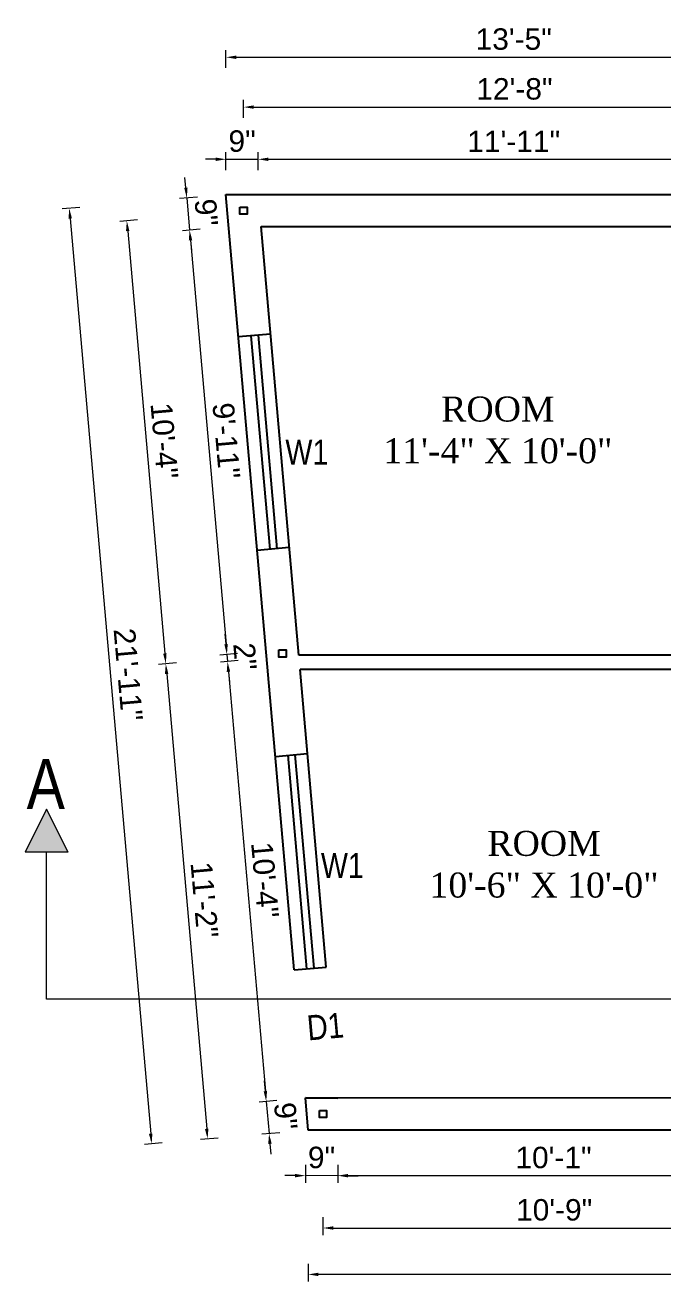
# Model space of a CAD drawing. Header units: inches. Extents: x 392906 to 410488, y -52747 to -40742.
# Drawn here: x 395479.3 to 395657.8, y -50612.4 to -50260.6 of the extents above; entities that cross this region are included whole.
import ezdxf

# ---------------------------------------------------------------- set-up
doc = ezdxf.new("R2010")
doc.units = ezdxf.units.IN
doc.header["$LTSCALE"] = 2
doc.header["$MEASUREMENT"] = 0
doc.header["$PDMODE"] = 34
doc.layers.get('0').update_dxf_attribs({"linetype": 'CONTINUOUS'})
doc.layers.get('DEFPOINTS').update_dxf_attribs({"color": 141, "linetype": 'CONTINUOUS'})
doc.layers.add('steps', color=253, linetype='CONTINUOUS', lineweight=20)
doc.styles.add('Lettring Text', font='arial.ttf')
doc.styles.get("Standard").update_dxf_attribs({"font": 'ARIALN.TTF'})
doc.dimstyles.new('Copy of Standard', dxfattribs={"dimtxt": 6, "dimasz": 2.875, "dimexe": 2, "dimexo": 4, "dimgap": 2, "dimtad": 1, "dimdec": 0, "dimrnd": 1, "dimzin": 0, "dimdsep": 46, "dimlunit": 4, "dimtxsty": 'Lettring Text', "dimcen": 0.1, "dimclrd": 7, "dimclre": 7, "dimclrt": 7, "dimazin": 0, "dimtfac": 0.645, "dimtdec": 0, "dimtmove": 1, "dimatfit": 0, "dimfxl": 3, "dimfxlon": 1, "dimtfillclr": 256, "dimtolj": 1, "dimtzin": 0, "dimlwd": -1, "dimlwe": -1, "dimarcsym": 2})

# ---------------------------------------------------------------- blocks, each defined once
blk = doc.blocks.new('*D945')
at = {"layer": 'DEFPOINTS', "color": 0, "ltscale": 0.5, "transparency": 16777216}
for p in [(395566.76, -50560.97), (395687.55, -50561), (395566.75, -50582.71)]:
    blk.add_point(p, dxfattribs=at)
at = {"layer": 'steps', "color": 7, "ltscale": 0.5, "transparency": 16777216}
for p, q in [((395566.76, -50579.71), (395566.75, -50584.71)), ((395687.55, -50579.73), (395687.55, -50584.73)), ((395684.67, -50582.73), (395569.63, -50582.71))]:
    blk.add_line(p, q, dxfattribs=at)
for points in [[(395569.63, -50582.23), (395569.63, -50583.19), (395566.75, -50582.71)], [(395684.67, -50582.25), (395684.67, -50583.21), (395687.55, -50582.73)]]:
    blk.add_solid(points, dxfattribs=at)
at = {"layer": 'steps', "color": 7, "ltscale": 0.5, "transparency": 16777216, "insert": (395627.15, -50577.66), "char_height": 6, "attachment_point": 5, "rotation": 359.9867, "style": 'Lettring Text'}
blk.add_mtext('\\A1;10\'-1"', dxfattribs=at)
blk = doc.blocks.new('*D946')
at = {"layer": 'DEFPOINTS', "color": 0, "ltscale": 0.5, "transparency": 16777216}
for p in [(395557.72, -50560.97), (395566.76, -50560.97), (395557.72, -50582.7)]:
    blk.add_point(p, dxfattribs=at)
at = {"layer": 'steps', "color": 7, "ltscale": 0.5, "transparency": 16777216}
for p, q in [((395557.72, -50579.7), (395557.72, -50584.7)), ((395566.76, -50579.71), (395566.75, -50584.71)), ((395554.84, -50582.7), (395551.97, -50582.7)), ((395566.75, -50582.71), (395557.72, -50582.7)), ((395569.63, -50582.71), (395572.5, -50582.71))]:
    blk.add_line(p, q, dxfattribs=at)
for points in [[(395554.85, -50582.22), (395554.84, -50583.18), (395557.72, -50582.7)], [(395569.63, -50582.23), (395569.63, -50583.19), (395566.75, -50582.71)]]:
    blk.add_solid(points, dxfattribs=at)
at = {"layer": 'steps', "color": 7, "ltscale": 0.5, "transparency": 16777216, "insert": (395562.24, -50577.64), "char_height": 6, "attachment_point": 5, "rotation": 359.9867, "style": 'Lettring Text'}
blk.add_mtext('\\A1;9"', dxfattribs=at)
blk = doc.blocks.new('*D947')
at = {"layer": 'DEFPOINTS', "color": 0, "ltscale": 0.5, "transparency": 16777216}
for p in [(395562.64, -50565.46), (395692.05, -50565.49), (395692.04, -50597.39)]:
    blk.add_point(p, dxfattribs=at)
at = {"layer": 'steps', "color": 7, "ltscale": 0.5, "transparency": 16777216}
for p, q in [((395562.63, -50594.36), (395562.63, -50599.36)), ((395692.04, -50594.39), (395692.04, -50599.39)), ((395565.51, -50597.36), (395689.17, -50597.39))]:
    blk.add_line(p, q, dxfattribs=at)
for points in [[(395565.51, -50596.88), (395565.51, -50597.84), (395562.63, -50597.36)], [(395689.17, -50596.91), (395689.17, -50597.87), (395692.04, -50597.39)]]:
    blk.add_solid(points, dxfattribs=at)
at = {"layer": 'steps', "color": 7, "ltscale": 0.5, "transparency": 16777216, "insert": (395627.34, -50592.31), "char_height": 6, "attachment_point": 5, "rotation": 359.9867, "style": 'Lettring Text'}
blk.add_mtext('\\A1;10\'-9"', dxfattribs=at)
blk = doc.blocks.new('*D950')
at = {"layer": 'DEFPOINTS', "color": 0, "ltscale": 0.5, "transparency": 16777216}
for p in [(395558.52, -50569.96), (395918.05, -50570.05), (395558.51, -50610.35)]:
    blk.add_point(p, dxfattribs=at)
at = {"layer": 'steps', "color": 7, "ltscale": 0.5, "transparency": 16777216}
for p, q in [((395558.51, -50607.35), (395558.51, -50612.35)), ((395918.04, -50607.44), (395918.04, -50612.44)), ((395915.17, -50610.44), (395561.38, -50610.35))]:
    blk.add_line(p, q, dxfattribs=at)
for points in [[(395561.38, -50609.87), (395561.38, -50610.83), (395558.51, -50610.35)], [(395915.17, -50609.96), (395915.17, -50610.91), (395918.04, -50610.44)]]:
    blk.add_solid(points, dxfattribs=at)
at = {"layer": 'steps', "color": 7, "ltscale": 0.5, "transparency": 16777216, "insert": (395738.28, -50605.33), "char_height": 6, "attachment_point": 5, "rotation": 359.9867, "style": 'Lettring Text'}
blk.add_mtext("\\A1;30'", dxfattribs=at)
blk = doc.blocks.new('*D951')
at = {"layer": 'DEFPOINTS', "color": 0, "ltscale": 0.5, "transparency": 16777216}
for p in [(395544.52, -50298.17), (395535.48, -50308.03), (395544.52, -50308.03)]:
    blk.add_point(p, dxfattribs=at)
at = {"layer": 'steps', "color": 7, "ltscale": 0.5, "transparency": 16777216}
for p, q in [((395535.48, -50301.17), (395535.48, -50296.17)), ((395544.52, -50301.17), (395544.52, -50296.17)), ((395532.61, -50298.17), (395529.73, -50298.17)), ((395535.48, -50298.17), (395544.52, -50298.17)), ((395547.39, -50298.17), (395550.27, -50298.17))]:
    blk.add_line(p, q, dxfattribs=at)
for points in [[(395532.61, -50297.69), (395532.61, -50298.65), (395535.48, -50298.17)], [(395547.39, -50297.69), (395547.39, -50298.65), (395544.52, -50298.17)]]:
    blk.add_solid(points, dxfattribs=at)
at = {"layer": 'steps', "color": 7, "ltscale": 0.5, "transparency": 16777216, "insert": (395540, -50293.11), "char_height": 6, "attachment_point": 5, "style": 'Lettring Text'}
blk.add_mtext('\\A1;9"', dxfattribs=at)
blk = doc.blocks.new('*D952')
at = {"layer": 'DEFPOINTS', "color": 0, "ltscale": 0.5, "transparency": 16777216}
for p in [(395687.55, -50298.17), (395544.52, -50308.03), (395687.55, -50317.03)]:
    blk.add_point(p, dxfattribs=at)
at = {"layer": 'steps', "color": 7, "ltscale": 0.5, "transparency": 16777216}
for p, q in [((395544.52, -50301.17), (395544.52, -50296.17)), ((395687.55, -50301.17), (395687.55, -50296.17)), ((395547.39, -50298.17), (395684.68, -50298.17))]:
    blk.add_line(p, q, dxfattribs=at)
for points in [[(395547.39, -50297.69), (395547.39, -50298.65), (395544.52, -50298.17)], [(395684.68, -50297.69), (395684.68, -50298.65), (395687.55, -50298.17)]]:
    blk.add_solid(points, dxfattribs=at)
at = {"layer": 'steps', "color": 7, "ltscale": 0.5, "transparency": 16777216, "insert": (395616.03, -50293.16), "char_height": 6, "attachment_point": 5, "style": 'Lettring Text'}
blk.add_mtext('\\A1;11\'-11"', dxfattribs=at)
blk = doc.blocks.new('*D958')
at = {"layer": 'DEFPOINTS', "color": 0, "ltscale": 0.5, "transparency": 16777216}
for p in [(395692.05, -50283.56), (395540.4, -50312.53), (395692.05, -50312.53)]:
    blk.add_point(p, dxfattribs=at)
at = {"layer": 'steps', "color": 7, "ltscale": 0.5, "transparency": 16777216}
for p, q in [((395540.4, -50286.56), (395540.4, -50281.56)), ((395692.05, -50286.56), (395692.05, -50281.56)), ((395543.27, -50283.56), (395689.18, -50283.56))]:
    blk.add_line(p, q, dxfattribs=at)
for points in [[(395543.27, -50283.08), (395543.27, -50284.04), (395540.4, -50283.56)], [(395689.18, -50283.08), (395689.18, -50284.04), (395692.05, -50283.56)]]:
    blk.add_solid(points, dxfattribs=at)
at = {"layer": 'steps', "color": 7, "ltscale": 0.5, "transparency": 16777216, "insert": (395616.22, -50278.49), "char_height": 6, "attachment_point": 5, "style": 'Lettring Text'}
blk.add_mtext('\\A1;12\'-8"', dxfattribs=at)
blk = doc.blocks.new('*D961')
at = {"layer": 'DEFPOINTS', "color": 0, "ltscale": 0.5, "transparency": 16777216}
for p in [(395696.55, -50269.61), (395535.48, -50308.03), (395696.55, -50308.03)]:
    blk.add_point(p, dxfattribs=at)
at = {"layer": 'steps', "color": 7, "ltscale": 0.5, "transparency": 16777216}
for p, q in [((395535.48, -50272.61), (395535.48, -50267.61)), ((395696.55, -50272.61), (395696.55, -50267.61)), ((395538.36, -50269.61), (395693.68, -50269.61))]:
    blk.add_line(p, q, dxfattribs=at)
for points in [[(395538.36, -50269.13), (395538.36, -50270.09), (395535.48, -50269.61)], [(395693.68, -50269.13), (395693.68, -50270.09), (395696.55, -50269.61)]]:
    blk.add_solid(points, dxfattribs=at)
at = {"layer": 'steps', "color": 7, "ltscale": 0.5, "transparency": 16777216, "insert": (395616.02, -50264.55), "char_height": 6, "attachment_point": 5, "style": 'Lettring Text'}
blk.add_mtext('\\A1;13\'-5"', dxfattribs=at)
blk = doc.blocks.new('*D963')
at = {"layer": 'DEFPOINTS', "color": 0, "ltscale": 0.5, "transparency": 16777216}
for p in [(395535.48, -50308.03), (395525.31, -50317.99), (395536.27, -50317.03)]:
    blk.add_point(p, dxfattribs=at)
at = {"layer": 'steps', "color": 7, "ltscale": 0.5, "transparency": 16777216}
for p, q in [((395524.26, -50306.13), (395524.01, -50303.26)), ((395527.5, -50308.73), (395522.52, -50309.17)), ((395524.52, -50308.99), (395525.31, -50317.99)), ((395528.3, -50317.73), (395523.31, -50318.17)), ((395525.56, -50320.85), (395525.81, -50323.72))]:
    blk.add_line(p, q, dxfattribs=at)
for points in [[(395524.74, -50306.08), (395523.79, -50306.17), (395524.52, -50308.99)], [(395526.04, -50320.81), (395525.08, -50320.9), (395525.31, -50317.99)]]:
    blk.add_solid(points, dxfattribs=at)
at = {"layer": 'steps', "color": 7, "ltscale": 0.5, "transparency": 16777216, "insert": (395529.96, -50313.05), "char_height": 6, "attachment_point": 5, "rotation": 275.0256, "style": 'Lettring Text'}
blk.add_mtext('\\A1;9"', dxfattribs=at)
blk = doc.blocks.new('*D964')
at = {"layer": 'DEFPOINTS', "color": 0, "ltscale": 0.5, "transparency": 16777216}
for p in [(395536.27, -50317.03), (395535.75, -50436.79), (395550.3, -50435.52)]:
    blk.add_point(p, dxfattribs=at)
at = {"layer": 'steps', "color": 7, "ltscale": 0.5, "transparency": 16777216}
for p, q in [((395528.3, -50317.73), (395523.31, -50318.17)), ((395525.56, -50320.85), (395535.5, -50433.93)), ((395538.74, -50436.53), (395533.76, -50436.97))]:
    blk.add_line(p, q, dxfattribs=at)
for points in [[(395526.04, -50320.81), (395525.08, -50320.9), (395525.31, -50317.99)], [(395535.98, -50433.89), (395535.03, -50433.97), (395535.75, -50436.79)]]:
    blk.add_solid(points, dxfattribs=at)
at = {"layer": 'steps', "color": 7, "ltscale": 0.5, "transparency": 16777216, "insert": (395535.57, -50376.95), "char_height": 6, "attachment_point": 5, "rotation": 275.0256, "style": 'Lettring Text'}
blk.add_mtext('\\A1;9\'-11"', dxfattribs=at)
blk = doc.blocks.new('*D965')
at = {"layer": 'DEFPOINTS', "color": 0, "ltscale": 0.5, "transparency": 16777216}
for p in [(395550.3, -50435.52), (395550.3, -50437.52), (395535.93, -50438.78)]:
    blk.add_point(p, dxfattribs=at)
at = {"layer": 'steps', "color": 7, "ltscale": 0.5, "transparency": 16777216}
for p, q in [((395535.5, -50433.93), (395535.25, -50431.07)), ((395538.74, -50436.53), (395533.76, -50436.97)), ((395535.75, -50436.79), (395535.93, -50438.78)), ((395538.92, -50438.52), (395533.94, -50438.95)), ((395536.18, -50441.64), (395536.43, -50444.51))]:
    blk.add_line(p, q, dxfattribs=at)
for points in [[(395535.98, -50433.89), (395535.03, -50433.97), (395535.75, -50436.79)], [(395536.66, -50441.6), (395535.7, -50441.68), (395535.93, -50438.78)]]:
    blk.add_solid(points, dxfattribs=at)
at = {"layer": 'steps', "color": 7, "ltscale": 0.5, "transparency": 16777216, "insert": (395540.83, -50437.35), "char_height": 6, "attachment_point": 5, "rotation": 275.0256, "style": 'Lettring Text'}
blk.add_mtext('\\A1;2"', dxfattribs=at)
blk = doc.blocks.new('*D966')
at = {"layer": 'DEFPOINTS', "color": 0, "ltscale": 0.5, "transparency": 16777216}
for p in [(395550.3, -50437.52), (395546.76, -50561.93), (395557.72, -50560.97)]:
    blk.add_point(p, dxfattribs=at)
at = {"layer": 'steps', "color": 7, "ltscale": 0.5, "transparency": 16777216}
for p, q in [((395538.92, -50438.52), (395533.94, -50438.95)), ((395536.18, -50441.64), (395546.51, -50559.07)), ((395549.75, -50561.67), (395544.77, -50562.11))]:
    blk.add_line(p, q, dxfattribs=at)
for points in [[(395536.66, -50441.6), (395535.7, -50441.68), (395535.93, -50438.78)], [(395546.98, -50559.02), (395546.03, -50559.11), (395546.76, -50561.93)]]:
    blk.add_solid(points, dxfattribs=at)
at = {"layer": 'steps', "color": 7, "ltscale": 0.5, "transparency": 16777216, "insert": (395546.39, -50499.91), "char_height": 6, "attachment_point": 5, "rotation": 275.0256, "style": 'Lettring Text'}
blk.add_mtext('\\A1;10\'-4"', dxfattribs=at)
blk = doc.blocks.new('*D967')
at = {"layer": 'DEFPOINTS', "color": 0, "ltscale": 0.5, "transparency": 16777216}
for p in [(395557.72, -50560.97), (395547.55, -50570.93), (395558.52, -50569.96)]:
    blk.add_point(p, dxfattribs=at)
at = {"layer": 'steps', "color": 7, "ltscale": 0.5, "transparency": 16777216}
for p, q in [((395546.51, -50559.07), (395546.26, -50556.2)), ((395549.75, -50561.67), (395544.77, -50562.11)), ((395546.76, -50561.93), (395547.55, -50570.93)), ((395550.54, -50570.67), (395545.56, -50571.1)), ((395547.8, -50573.79), (395548.05, -50576.66))]:
    blk.add_line(p, q, dxfattribs=at)
for points in [[(395546.98, -50559.02), (395546.03, -50559.11), (395546.76, -50561.93)], [(395548.28, -50573.75), (395547.32, -50573.83), (395547.55, -50570.93)]]:
    blk.add_solid(points, dxfattribs=at)
at = {"layer": 'steps', "color": 7, "ltscale": 0.5, "transparency": 16777216, "insert": (395552.2, -50565.99), "char_height": 6, "attachment_point": 5, "rotation": 275.0256, "style": 'Lettring Text'}
blk.add_mtext('\\A1;9"', dxfattribs=at)
blk = doc.blocks.new('*D968')
at = {"layer": 'DEFPOINTS', "color": 0, "ltscale": 0.5, "transparency": 16777216}
for p in [(395540.4, -50312.53), (395551.3, -50436.52), (395518.64, -50439.39)]:
    blk.add_point(p, dxfattribs=at)
at = {"layer": 'steps', "color": 7, "ltscale": 0.5, "transparency": 16777216}
for p, q in [((395510.72, -50315.14), (395505.74, -50315.57)), ((395507.99, -50318.26), (395518.39, -50436.52)), ((395521.63, -50439.12), (395516.65, -50439.56))]:
    blk.add_line(p, q, dxfattribs=at)
for points in [[(395508.46, -50318.22), (395507.51, -50318.3), (395507.74, -50315.4)], [(395518.86, -50436.48), (395517.91, -50436.57), (395518.64, -50439.39)]]:
    blk.add_solid(points, dxfattribs=at)
at = {"layer": 'steps', "color": 7, "ltscale": 0.5, "transparency": 16777216, "insert": (395518.23, -50376.95), "char_height": 6, "attachment_point": 5, "rotation": 275.0256, "style": 'Lettring Text'}
blk.add_mtext('\\A1;10\'-4"', dxfattribs=at)
blk = doc.blocks.new('*D969')
at = {"layer": 'DEFPOINTS', "color": 0, "ltscale": 0.5, "transparency": 16777216}
for p in [(395551.3, -50436.52), (395558.52, -50569.96), (395530.34, -50572.44)]:
    blk.add_point(p, dxfattribs=at)
at = {"layer": 'steps', "color": 7, "ltscale": 0.5, "transparency": 16777216}
for p, q in [((395521.63, -50439.12), (395516.65, -50439.56)), ((395518.89, -50442.25), (395530.09, -50569.58)), ((395533.33, -50572.18), (395528.35, -50572.62))]:
    blk.add_line(p, q, dxfattribs=at)
for points in [[(395519.37, -50442.21), (395518.41, -50442.29), (395518.64, -50439.39)], [(395530.57, -50569.54), (395529.61, -50569.62), (395530.34, -50572.44)]]:
    blk.add_solid(points, dxfattribs=at)
at = {"layer": 'steps', "color": 7, "ltscale": 0.5, "transparency": 16777216, "insert": (395529.48, -50505.48), "char_height": 6, "attachment_point": 5, "rotation": 275.0256, "style": 'Lettring Text'}
blk.add_mtext('\\A1;11\'-2"', dxfattribs=at)
blk = doc.blocks.new('*D970')
at = {"layer": 'DEFPOINTS', "color": 0, "ltscale": 0.5, "transparency": 16777216}
for p in [(395535.48, -50308.03), (395558.52, -50569.96), (395514.67, -50573.82)]:
    blk.add_point(p, dxfattribs=at)
at = {"layer": 'steps', "color": 7, "ltscale": 0.5, "transparency": 16777216}
for p, q in [((395494.63, -50311.62), (395489.65, -50312.06)), ((395491.89, -50314.75), (395514.42, -50570.96)), ((395517.66, -50573.56), (395512.68, -50573.99))]:
    blk.add_line(p, q, dxfattribs=at)
for points in [[(395492.37, -50314.7), (395491.41, -50314.79), (395491.64, -50311.88)], [(395514.9, -50570.91), (395513.94, -50571), (395514.67, -50573.82)]]:
    blk.add_solid(points, dxfattribs=at)
at = {"layer": 'steps', "color": 7, "ltscale": 0.5, "transparency": 16777216, "insert": (395508.15, -50442.41), "char_height": 6, "attachment_point": 5, "rotation": 275.0256, "style": 'Lettring Text'}
blk.add_mtext('\\A1;21\'-11"', dxfattribs=at)

msp = doc.modelspace()

# ---------------------------------------------------------------- hatches: boundary and pattern name
at = {"linetype": 'ByBlock', "lineweight": 5}
msp.add_hatch(color=7, dxfattribs=at).paths.add_polyline_path([(395485.28, -50480.14), (395491.28, -50492.14), (395479.28, -50492.14)])

# ---------------------------------------------------------------- linework, layer by layer
at = {"ltscale": 0.5}
for p, q in [((395554.57, -50525.1), (395535.48, -50308.03)), ((395535.48, -50308.03), (395696.55, -50308.03)), ((395555.86, -50436.96), (395545.31, -50317.03)), ((395545.31, -50317.03), (395687.55, -50317.03)), ((395547.95, -50347.11), (395538.99, -50347.9)), ((395542.47, -50347.59), (395547.73, -50407.36)), ((395544.47, -50347.42), (395549.72, -50407.19)), ((395553.21, -50406.88), (395544.24, -50407.67)), ((395687.55, -50437), (395555.86, -50436.96)), ((395696.55, -50441), (395556.21, -50440.96)), ((395563.54, -50524.32), (395556.21, -50440.96)), ((395549.32, -50465.33), (395558.28, -50464.55)), ((395552.8, -50465.03), (395558.06, -50524.8)), ((395554.79, -50464.85), (395560.05, -50524.62)), ((395554.57, -50525.1), (395563.54, -50524.32)), ((395687.55, -50561), (395557.72, -50560.96)), ((395558.52, -50569.96), (395557.72, -50560.96)), ((395557.72, -50560.96), (395566.76, -50560.97)), ((395918.05, -50570.05), (395558.52, -50569.96))]:
    msp.add_line(p, q, dxfattribs=at)
at = {"color": 7, "linetype": 'ByBlock', "lineweight": 5}
for p, q in [((395485.28, -50480.14), (395479.28, -50492.14)), ((395491.28, -50492.14), (395485.28, -50480.14)), ((395491.28, -50492.14), (395479.28, -50492.14)), ((395485.28, -50533.31), (395485.28, -50492.14)), ((395979.6, -50533.31), (395485.28, -50533.31))]:
    msp.add_line(p, q, dxfattribs=at)
at = {"ltscale": 0.5}
for points in [[(395539.4, -50311.53), (395541.4, -50311.53), (395541.4, -50313.53), (395539.4, -50313.53)], [(395550.3, -50435.52), (395552.3, -50435.52), (395552.3, -50437.52), (395550.3, -50437.52)], [(395561.64, -50564.46), (395563.64, -50564.46), (395563.64, -50566.46), (395561.64, -50566.46)]]:
    msp.add_lwpolyline(points, close=True, dxfattribs=at)

# ---------------------------------------------------------------- texts
at = {"color": 7, "linetype": 'ByBlock', "lineweight": 5, "insert": (395490.4, -50466.04), "char_height": 14, "width": 26.5803, "attachment_point": 3}
msp.add_mtext('A', dxfattribs=at)
at = {"layer": 'steps', "color": 7, "ltscale": 0.3, "char_height": 7}
for s, insert, width, attachment_point in [('{\\fTimes New Roman|b0|i0|c0|p18;ROOM\\P11\'-4" X 10\'-0"}', (395611.59, -50364.59), 67.6616, 2), ('W1', (395558.13, -50383.67), 18.6213, 8), ('{\\fTimes New Roman|b0|i0|c0|p18;ROOM\\P10\'-6" X 10\'-0"}', (395624.51, -50486.18), 67.6616, 2), ('W1', (395568.07, -50499.36), 18.6213, 8)]:
    msp.add_mtext(s, dxfattribs=dict(at, insert=insert, width=width, attachment_point=attachment_point))
at = {"layer": 'steps', "color": 7, "ltscale": 0.3, "insert": (395563.6, -50544.42), "char_height": 7, "attachment_point": 8, "rotation": 5.0252}
msp.add_mtext_dynamic_manual_height_columns('{\\W1;D1}', width=18.6213, gutter_width=40, heights=[0], dxfattribs=at)

# ---------------------------------------------------------------- dimensions: what is measured, and where the dimension line sits
at = {"layer": 'steps', "ltscale": 0.5}
for base, p1, p2, picture, middle in [((395696.55, -50269.61), (395535.48, -50308.03), (395696.55, -50308.03), '*D961', (395616.02, -50264.55)), ((395692.05, -50283.56), (395540.4, -50312.53), (395692.05, -50312.53), '*D958', (395616.22, -50278.49)), ((395687.55, -50298.17), (395544.52, -50308.03), (395687.55, -50317.03), '*D952', (395616.03, -50293.16))]:
    dim = msp.add_linear_dim(base=base, p1=p1, p2=p2, dimstyle='Copy of Standard', dxfattribs=at)
    dim.commit()
    dim.dimension.update_dxf_attribs({"geometry": picture, "text_midpoint": middle})
dim = msp.add_linear_dim(base=(395544.52, -50298.17), p1=(395535.48, -50308.03), p2=(395544.52, -50308.03), dimstyle='Copy of Standard', dxfattribs=at)
dim.commit()
dim.dimension.update_dxf_attribs({"geometry": '*D951', "text_midpoint": (395540, -50298.17), "dimtype": 160})
for base, p1, p2, angle, picture, middle, dimtype in [((395525.31, -50317.99), (395535.48, -50308.03), (395536.27, -50317.03), 275.0256, '*D963', (395524.91, -50313.49), 161), ((395535.93, -50438.78), (395550.3, -50435.52), (395550.3, -50437.52), 95.0256, '*D965', (395535.84, -50437.79), 160), ((395547.55, -50570.93), (395557.72, -50560.97), (395558.52, -50569.96), 95.0256, '*D967', (395547.15, -50566.43), 160), ((395557.72, -50582.7), (395566.76, -50560.97), (395557.72, -50560.97), 179.9867, '*D946', (395562.24, -50582.71), 160)]:
    dim = msp.add_linear_dim(base=base, p1=p1, p2=p2, angle=angle, dimstyle='Copy of Standard', dxfattribs=at)
    dim.commit()
    dim.dimension.update_dxf_attribs({"geometry": picture, "text_midpoint": middle, "dimtype": dimtype})
for p1, p2, distance, picture, middle in [((395535.48, -50308.03), (395558.52, -50569.96), -44.01, '*D970', (395508.15, -50442.41)), ((395540.4, -50312.53), (395551.3, -50436.52), -32.79, '*D968', (395518.23, -50376.95)), ((395562.64, -50565.46), (395692.05, -50565.49), -31.9, '*D947', (395627.34, -50592.31)), ((395918.05, -50570.05), (395558.52, -50569.96), 40.39, '*D950', (395738.28, -50605.33))]:
    dim = msp.add_aligned_dim(p1=p1, p2=p2, distance=distance, dimstyle='Copy of Standard', dxfattribs=at)
    dim.commit()
    dim.dimension.update_dxf_attribs({"geometry": picture, "text_midpoint": middle})
for base, p1, p2, angle, picture, middle in [((395535.75, -50436.79), (395536.27, -50317.03), (395550.3, -50435.52), 95.0256, '*D964', (395535.57, -50376.95)), ((395530.34, -50572.44), (395551.3, -50436.52), (395558.52, -50569.96), 95.0256, '*D969', (395529.48, -50505.48)), ((395546.76, -50561.93), (395550.3, -50437.52), (395557.72, -50560.97), 95.0256, '*D966', (395546.39, -50499.91)), ((395566.75, -50582.71), (395687.55, -50561), (395566.76, -50560.97), 179.9867, '*D945', (395627.15, -50577.66))]:
    dim = msp.add_linear_dim(base=base, p1=p1, p2=p2, angle=angle, dimstyle='Copy of Standard', dxfattribs=at)
    dim.commit()
    dim.dimension.update_dxf_attribs({"geometry": picture, "text_midpoint": middle})

doc.saveas('drawing.dxf')
